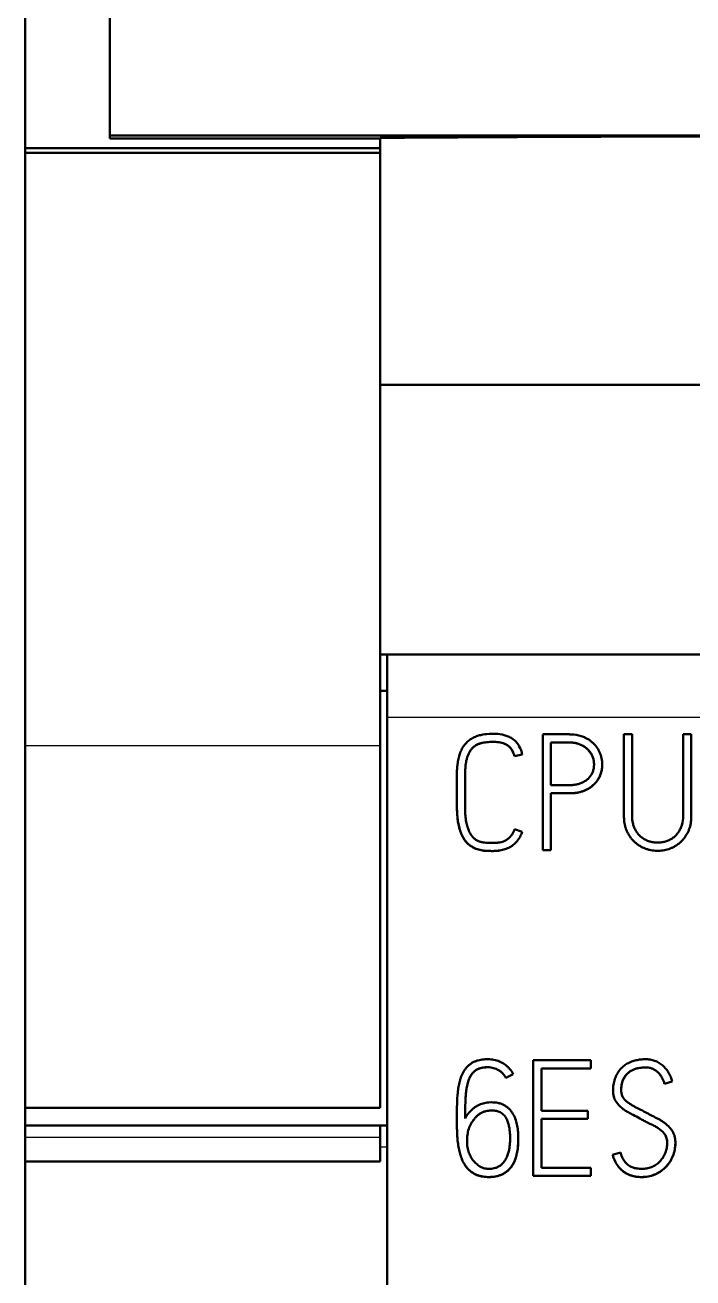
# Model space of a CAD drawing. Header units: millimetres. Extents: x 0 to 841, y 0 to 594.
# Drawn here: x 112.08 to 121.3, y 261.91 to 279.21 of the extents above; entities that cross this region are included whole.
import ezdxf

# ---------------------------------------------------------------- set-up
doc = ezdxf.new("R2010")
doc.units = ezdxf.units.MM
doc.layers.add('1', color=7, linetype='Continuous')

msp = doc.modelspace()

# ---------------------------------------------------------------- linework, layer by layer
at = {"layer": '1', "color": 7, "linetype": 'Continuous', "lineweight": 50}
for p, q in [((112.08, 277.509), (112.08, 353.192)), ((113.25, 353.192), (113.25, 277.645)), ((113.25, 277.687), (145.71, 277.687)), ((116.98, 277.645), (113.25, 277.645)), ((116.98, 277.652), (116.98, 277.645)), ((116.98, 277.645), (116.98, 277.509)), ((112.08, 277.447), (112.08, 277.509)), ((116.98, 277.509), (112.08, 277.509)), ((112.08, 269.257), (112.08, 277.447)), ((116.98, 277.447), (112.08, 277.447)), ((116.98, 277.509), (116.98, 277.447)), ((116.98, 269.257), (116.98, 277.447)), ((116.98, 274.24), (122.651, 274.24)), ((117.08, 270.516), (116.98, 270.516)), ((117.08, 270.516), (117.08, 269.647)), ((141.88, 270.516), (117.08, 270.516)), ((117.08, 270.016), (116.98, 270.016)), ((117.08, 269.647), (117.08, 260.516)), ((119.225, 269.415), (119.225, 267.815)), ((120.459, 269.418), (120.346, 269.418)), ((121.276, 269.418), (121.163, 269.418)), ((121.276, 268.29), (121.276, 269.418)), ((112.08, 264.26), (112.08, 269.257)), ((116.98, 264.26), (116.98, 269.257)), ((119.339, 268.714), (119.339, 269.302)), ((118.943, 269.138), (118.835, 269.112)), ((118.835, 269.112), (118.943, 269.138)), ((118.835, 269.112), (118.835, 269.112)), ((118.943, 269.138), (118.943, 269.138)), ((120.047, 268.998), (120.047, 268.998)), ((118.04, 268.85), (118.04, 268.85)), ((119.339, 267.815), (119.339, 268.601)), ((118.941, 268.068), (118.837, 268.106)), ((118.941, 268.068), (118.941, 268.068)), ((119.339, 267.816), (119.225, 267.816)), ((119.225, 267.816), (119.339, 267.816)), ((119.095, 264.916), (119.891, 264.916)), ((119.095, 263.32), (119.095, 264.915)), ((119.891, 264.915), (119.891, 264.802)), ((118.715, 264.672), (118.817, 264.725)), ((118.817, 264.725), (118.715, 264.672)), ((118.817, 264.725), (118.817, 264.725)), ((119.206, 264.802), (119.206, 264.217)), ((119.206, 264.802), (119.891, 264.802)), ((119.891, 264.802), (119.206, 264.802)), ((120.548, 264.807), (120.548, 264.807)), ((120.828, 264.735), (120.828, 264.735)), ((118.715, 264.672), (118.715, 264.672)), ((120.905, 264.591), (121.014, 264.623)), ((121.014, 264.623), (120.905, 264.591)), ((120.905, 264.591), (120.905, 264.591)), ((121.014, 264.623), (121.014, 264.623)), ((120.195, 264.498), (120.195, 264.498)), ((112.08, 264.016), (112.08, 264.26)), ((116.98, 264.26), (112.08, 264.26)), ((118.48, 264.332), (118.52, 264.334)), ((118.524, 264.221), (118.524, 264.221)), ((119.206, 264.217), (119.849, 264.217)), ((119.849, 264.217), (119.849, 264.106)), ((120.23, 264.356), (120.23, 264.356)), ((118.04, 264.11), (118.04, 264.11)), ((118.248, 264.058), (118.248, 264.058)), ((119.206, 264.106), (119.206, 263.431)), ((119.206, 264.106), (119.849, 264.106)), ((119.849, 264.106), (119.206, 264.106)), ((112.08, 263.847), (112.08, 264.016)), ((112.08, 264.016), (117.08, 264.016)), ((116.98, 263.847), (116.98, 264.016)), ((118.211, 263.986), (118.211, 263.986)), ((120.913, 263.885), (120.913, 263.885)), ((112.08, 263.516), (112.08, 263.847)), ((116.98, 263.516), (116.98, 263.847)), ((118.888, 263.833), (118.888, 263.833)), ((121.057, 263.77), (121.057, 263.77)), ((112.08, 255.916), (112.08, 263.516)), ((116.98, 263.516), (112.08, 263.516)), ((120.189, 263.611), (120.297, 263.642)), ((120.189, 263.611), (120.189, 263.611)), ((119.206, 263.431), (119.891, 263.431)), ((119.891, 263.431), (119.891, 263.32)), ((119.891, 263.32), (119.095, 263.32)), ((119.095, 263.32), (119.891, 263.32))]:
    msp.add_line(p, q, dxfattribs=at)
at = {"layer": '1', "color": 7, "linetype": 'Continuous', "lineweight": 25}
for p, q in [((141.88, 269.647), (117.08, 269.647)), ((116.98, 269.257), (112.08, 269.257)), ((116.98, 263.847), (112.08, 263.847)), ((117.08, 263.716), (116.98, 263.716))]:
    msp.add_line(p, q, dxfattribs=at)
at = {"layer": '1', "color": 7, "linetype": 'Continuous', "lineweight": 50}
for points, knots in [([(122.651, 277.673), (122.161, 277.673), (121.675, 277.673), (120.711, 277.671), (120.234, 277.67), (119.287, 277.666), (118.818, 277.664), (118.237, 277.661), (118.121, 277.66), (117.89, 277.659), (117.775, 277.658), (117.431, 277.656), (117.204, 277.654), (116.98, 277.652)], [0, 0, 0, 0, 0.25, 0.25, 0.5, 0.5, 0.75, 0.75, 0.8125, 0.8125, 0.875, 0.875, 1, 1, 1, 1]), ([(118.943, 269.138), (118.934, 269.177), (118.922, 269.214), (118.897, 269.258), (118.892, 269.266), (118.881, 269.283), (118.875, 269.291), (118.856, 269.314), (118.842, 269.328), (118.811, 269.353), (118.794, 269.364), (118.768, 269.378), (118.759, 269.383), (118.741, 269.39), (118.731, 269.394), (118.684, 269.41), (118.645, 269.418), (118.595, 269.422), (118.585, 269.423), (118.565, 269.424), (118.555, 269.424), (118.525, 269.424), (118.505, 269.424), (118.446, 269.42), (118.407, 269.415), (118.359, 269.403), (118.349, 269.401), (118.33, 269.395), (118.32, 269.392), (118.292, 269.381), (118.274, 269.373), (118.248, 269.358), (118.239, 269.353), (118.222, 269.342), (118.214, 269.336), (118.19, 269.318), (118.176, 269.304), (118.162, 269.289)], [0, 0, 0, 0, 0.125, 0.125, 0.15625, 0.15625, 0.1875, 0.1875, 0.25, 0.25, 0.3125, 0.3125, 0.34375, 0.34375, 0.375, 0.375, 0.5, 0.5, 0.53125, 0.53125, 0.5625, 0.5625, 0.625, 0.625, 0.75, 0.75, 0.78125, 0.78125, 0.8125, 0.8125, 0.875, 0.875, 0.90625, 0.90625, 0.9375, 0.9375, 1, 1, 1, 1]), ([(119.79, 269.379), (119.746, 269.398), (119.701, 269.408), (119.642, 269.414), (119.63, 269.415), (119.612, 269.415), (119.606, 269.415), (119.594, 269.416), (119.588, 269.416), (119.559, 269.416), (119.44, 269.416), (119.321, 269.416), (119.225, 269.416)], [0, 0, 0, 0, 0.25, 0.25, 0.3125, 0.3125, 0.34375, 0.34375, 0.375, 0.375, 0.5, 1, 1, 1, 1]), ([(120.346, 269.418), (120.346, 269.199), (120.346, 268.871), (120.346, 268.516), (120.346, 268.366), (120.346, 268.325), (120.346, 268.297), (120.346, 268.284), (120.347, 268.243), (120.349, 268.216), (120.356, 268.176), (120.359, 268.162), (120.366, 268.136), (120.37, 268.122), (120.379, 268.096), (120.384, 268.084), (120.396, 268.059), (120.409, 268.035), (120.423, 268.012), (120.439, 267.989), (120.447, 267.978), (120.465, 267.957), (120.475, 267.947), (120.494, 267.928), (120.505, 267.919), (120.526, 267.902), (120.537, 267.894), (120.56, 267.878), (120.572, 267.871), (120.608, 267.851), (120.633, 267.84), (120.673, 267.827), (120.686, 267.823), (120.713, 267.817), (120.726, 267.814), (120.767, 267.808), (120.794, 267.806), (120.836, 267.807), (120.85, 267.808), (120.877, 267.811), (120.891, 267.813), (120.931, 267.821), (120.958, 267.829), (120.997, 267.843), (121.009, 267.849), (121.034, 267.861), (121.07, 267.88), (121.103, 267.905), (121.134, 267.932), (121.143, 267.942), (121.162, 267.962), (121.179, 267.983), (121.195, 268.006), (121.209, 268.029), (121.216, 268.041), (121.229, 268.065), (121.235, 268.077), (121.245, 268.103), (121.254, 268.128), (121.261, 268.155), (121.267, 268.181), (121.269, 268.195), (121.274, 268.236), (121.276, 268.263), (121.276, 268.29)], [0, 0, 0, 0, 0.25, 0.375, 0.40625, 0.421875, 0.421875, 0.4375, 0.4375, 0.46875, 0.46875, 0.484375, 0.484375, 0.5, 0.5, 0.515625, 0.515625, 0.53125, 0.546875, 0.546875, 0.5625, 0.5625, 0.578125, 0.578125, 0.59375, 0.59375, 0.609375, 0.609375, 0.625, 0.625, 0.65625, 0.65625, 0.671875, 0.671875, 0.6875, 0.6875, 0.71875, 0.71875, 0.734375, 0.734375, 0.75, 0.75, 0.78125, 0.78125, 0.796875, 0.796875, 0.8125, 0.84375, 0.84375, 0.859375, 0.859375, 0.875, 0.890625, 0.890625, 0.90625, 0.90625, 0.921875, 0.921875, 0.9375, 0.953125, 0.953125, 0.96875, 0.96875, 1, 1, 1, 1]), ([(121.163, 269.418), (121.163, 269.135), (121.163, 268.782), (121.163, 268.411), (121.163, 268.323), (121.163, 268.296), (121.163, 268.287), (121.163, 268.27), (121.162, 268.261), (121.159, 268.217), (121.153, 268.182), (121.138, 268.141), (121.135, 268.132), (121.128, 268.116), (121.116, 268.093), (121.102, 268.07), (121.087, 268.049), (121.081, 268.042), (121.07, 268.029), (121.064, 268.022), (121.044, 268.003), (121.031, 267.992), (121.002, 267.972), (120.987, 267.963), (120.954, 267.948), (120.938, 267.942), (120.904, 267.931), (120.886, 267.927), (120.86, 267.923), (120.851, 267.922), (120.833, 267.92), (120.824, 267.92), (120.798, 267.92), (120.78, 267.921), (120.745, 267.926), (120.727, 267.929), (120.693, 267.939), (120.676, 267.944), (120.652, 267.955), (120.644, 267.959), (120.628, 267.968), (120.62, 267.972), (120.598, 267.987), (120.584, 267.998), (120.558, 268.022), (120.546, 268.035), (120.524, 268.063), (120.514, 268.078), (120.502, 268.101), (120.498, 268.109), (120.49, 268.125), (120.487, 268.133), (120.477, 268.158), (120.472, 268.175), (120.465, 268.21), (120.462, 268.227), (120.46, 268.254), (120.46, 268.263), (120.459, 268.28), (120.459, 268.289), (120.459, 268.316), (120.459, 268.405), (120.459, 268.778), (120.459, 269.134), (120.459, 269.418)], [0, 0, 0, 0, 0.25, 0.3125, 0.328125, 0.328125, 0.335938, 0.335938, 0.34375, 0.34375, 0.375, 0.375, 0.382813, 0.382813, 0.390625, 0.40625, 0.40625, 0.414063, 0.414063, 0.421875, 0.421875, 0.4375, 0.4375, 0.453125, 0.453125, 0.46875, 0.46875, 0.484375, 0.484375, 0.492188, 0.492188, 0.5, 0.5, 0.515625, 0.515625, 0.53125, 0.53125, 0.546875, 0.546875, 0.554688, 0.554688, 0.5625, 0.5625, 0.578125, 0.578125, 0.59375, 0.59375, 0.609375, 0.609375, 0.617188, 0.617188, 0.625, 0.625, 0.640625, 0.640625, 0.65625, 0.65625, 0.664063, 0.664063, 0.671875, 0.671875, 0.6875, 0.75, 1, 1, 1, 1]), ([(118.162, 269.289), (118.146, 269.271), (118.132, 269.251), (118.113, 269.22), (118.108, 269.209), (118.097, 269.187), (118.092, 269.176), (118.079, 269.142), (118.072, 269.119), (118.061, 269.072), (118.056, 269.048), (118.049, 269), (118.046, 268.976), (118.042, 268.928), (118.041, 268.904), (118.04, 268.867), (118.04, 268.855), (118.04, 268.831), (118.04, 268.795), (118.04, 268.661), (118.04, 268.54), (118.04, 268.431), (118.04, 268.419), (118.04, 268.395), (118.041, 268.383), (118.042, 268.346), (118.043, 268.322), (118.047, 268.274), (118.049, 268.25), (118.055, 268.214), (118.056, 268.202), (118.061, 268.178), (118.063, 268.166), (118.072, 268.131), (118.078, 268.108), (118.093, 268.062), (118.102, 268.039), (118.117, 268.006), (118.123, 267.995), (118.136, 267.974), (118.142, 267.964), (118.156, 267.944), (118.164, 267.935), (118.176, 267.921), (118.18, 267.916), (118.188, 267.908), (118.193, 267.903), (118.202, 267.895), (118.207, 267.891), (118.216, 267.884), (118.221, 267.88), (118.237, 267.87), (118.257, 267.857), (118.279, 267.846), (118.301, 267.836), (118.313, 267.832), (118.348, 267.821), (118.372, 267.815), (118.408, 267.81), (118.42, 267.808), (118.445, 267.807), (118.469, 267.806), (118.493, 267.805), (118.518, 267.805), (118.53, 267.804), (118.566, 267.805), (118.59, 267.806), (118.627, 267.811), (118.639, 267.813), (118.663, 267.818), (118.675, 267.82), (118.711, 267.83), (118.734, 267.839), (118.767, 267.855), (118.778, 267.861), (118.799, 267.874), (118.809, 267.881), (118.838, 267.904), (118.855, 267.921), (118.878, 267.95), (118.886, 267.96), (118.899, 267.98), (118.906, 267.991), (118.923, 268.023), (118.933, 268.045), (118.941, 268.068)], [0, 0, 0, 0, 0.03125, 0.03125, 0.046875, 0.046875, 0.0625, 0.0625, 0.09375, 0.09375, 0.125, 0.125, 0.15625, 0.15625, 0.1875, 0.1875, 0.203125, 0.203125, 0.21875, 0.25, 0.375, 0.375, 0.390625, 0.390625, 0.40625, 0.40625, 0.4375, 0.4375, 0.46875, 0.46875, 0.484375, 0.484375, 0.5, 0.5, 0.53125, 0.53125, 0.5625, 0.5625, 0.578125, 0.578125, 0.59375, 0.59375, 0.609375, 0.609375, 0.617187, 0.617187, 0.625, 0.625, 0.632812, 0.632812, 0.640625, 0.640625, 0.65625, 0.671875, 0.671875, 0.6875, 0.6875, 0.71875, 0.71875, 0.734375, 0.734375, 0.75, 0.765625, 0.765625, 0.78125, 0.78125, 0.8125, 0.8125, 0.828125, 0.828125, 0.84375, 0.84375, 0.875, 0.875, 0.890625, 0.890625, 0.90625, 0.90625, 0.9375, 0.9375, 0.953125, 0.953125, 0.96875, 0.96875, 1, 1, 1, 1]), ([(118.837, 268.106), (118.832, 268.093), (118.827, 268.08), (118.816, 268.056), (118.809, 268.044), (118.798, 268.027), (118.794, 268.021), (118.785, 268.01), (118.78, 268.005), (118.766, 267.99), (118.755, 267.981), (118.734, 267.964), (118.722, 267.956), (118.704, 267.947), (118.697, 267.944), (118.685, 267.938), (118.665, 267.931), (118.645, 267.925), (118.624, 267.922), (118.617, 267.921), (118.603, 267.919), (118.582, 267.917), (118.561, 267.916), (118.534, 267.915), (118.52, 267.915), (118.478, 267.916), (118.45, 267.918), (118.415, 267.922), (118.408, 267.922), (118.394, 267.924), (118.387, 267.925), (118.374, 267.928), (118.367, 267.93), (118.354, 267.934), (118.347, 267.936), (118.328, 267.945), (118.315, 267.952), (118.298, 267.963), (118.292, 267.967), (118.282, 267.976), (118.276, 267.981), (118.261, 267.995), (118.252, 268.006), (118.236, 268.028), (118.228, 268.04), (118.208, 268.077), (118.198, 268.102), (118.185, 268.142), (118.181, 268.155), (118.174, 268.182), (118.172, 268.196), (118.164, 268.236), (118.161, 268.264), (118.156, 268.319), (118.155, 268.346), (118.154, 268.387), (118.153, 268.401), (118.153, 268.428), (118.153, 268.442), (118.153, 268.511), (118.153, 268.621), (118.153, 268.744), (118.153, 268.813), (118.153, 268.84), (118.153, 268.854), (118.154, 268.895), (118.155, 268.923), (118.159, 268.977), (118.162, 269.005), (118.169, 269.045), (118.172, 269.058), (118.179, 269.085), (118.183, 269.098), (118.192, 269.124), (118.197, 269.136), (118.209, 269.162), (118.215, 269.174), (118.226, 269.191), (118.23, 269.197), (118.239, 269.208), (118.243, 269.213), (118.257, 269.229), (118.267, 269.238), (118.289, 269.255), (118.3, 269.263), (118.325, 269.276), (118.337, 269.282), (118.357, 269.289), (118.364, 269.291), (118.377, 269.295), (118.384, 269.296), (118.404, 269.3), (118.418, 269.303), (118.459, 269.308), (118.487, 269.31), (118.542, 269.312), (118.57, 269.311), (118.611, 269.307), (118.625, 269.305), (118.653, 269.3), (118.666, 269.297), (118.686, 269.29), (118.693, 269.288), (118.705, 269.283), (118.712, 269.28), (118.731, 269.27), (118.742, 269.263), (118.764, 269.245), (118.774, 269.235), (118.792, 269.214), (118.799, 269.202), (118.812, 269.177), (118.818, 269.165), (118.828, 269.139), (118.831, 269.125), (118.835, 269.112)], [0, 0, 0, 0, 0.015625, 0.015625, 0.03125, 0.03125, 0.039063, 0.039063, 0.046875, 0.046875, 0.0625, 0.0625, 0.078125, 0.078125, 0.085938, 0.085938, 0.09375, 0.109375, 0.109375, 0.117188, 0.117188, 0.125, 0.140625, 0.140625, 0.15625, 0.15625, 0.1875, 0.1875, 0.195313, 0.195313, 0.203125, 0.203125, 0.210938, 0.210938, 0.21875, 0.21875, 0.234375, 0.234375, 0.242188, 0.242188, 0.25, 0.25, 0.265625, 0.265625, 0.28125, 0.28125, 0.3125, 0.3125, 0.328125, 0.328125, 0.34375, 0.34375, 0.375, 0.375, 0.40625, 0.40625, 0.421875, 0.421875, 0.4375, 0.4375, 0.5, 0.5625, 0.578125, 0.578125, 0.59375, 0.59375, 0.625, 0.625, 0.65625, 0.65625, 0.671875, 0.671875, 0.6875, 0.6875, 0.703125, 0.703125, 0.71875, 0.71875, 0.726562, 0.726562, 0.734375, 0.734375, 0.75, 0.75, 0.765625, 0.765625, 0.78125, 0.78125, 0.789062, 0.789062, 0.796875, 0.796875, 0.8125, 0.8125, 0.84375, 0.84375, 0.875, 0.875, 0.890625, 0.890625, 0.90625, 0.90625, 0.914062, 0.914062, 0.921875, 0.921875, 0.9375, 0.9375, 0.953125, 0.953125, 0.96875, 0.96875, 0.984375, 0.984375, 1, 1, 1, 1]), ([(118.835, 269.112), (118.828, 269.139), (118.819, 269.164), (118.803, 269.195), (118.8, 269.201), (118.792, 269.212), (118.788, 269.218), (118.775, 269.234), (118.765, 269.244), (118.749, 269.257), (118.743, 269.261), (118.732, 269.269), (118.726, 269.273), (118.707, 269.282), (118.694, 269.288), (118.668, 269.296), (118.654, 269.3), (118.627, 269.305), (118.613, 269.307), (118.572, 269.311), (118.544, 269.312), (118.488, 269.31), (118.46, 269.308), (118.419, 269.303), (118.405, 269.3), (118.385, 269.296), (118.378, 269.295), (118.365, 269.291), (118.358, 269.289), (118.338, 269.283), (118.326, 269.277), (118.301, 269.264), (118.289, 269.256), (118.268, 269.239), (118.258, 269.23), (118.244, 269.214), (118.239, 269.209), (118.231, 269.197), (118.227, 269.192), (118.216, 269.174), (118.209, 269.162), (118.197, 269.137), (118.192, 269.124), (118.183, 269.098), (118.179, 269.085), (118.172, 269.058), (118.169, 269.045), (118.162, 269.004), (118.159, 268.976), (118.155, 268.921), (118.154, 268.894), (118.153, 268.861), (118.153, 268.855), (118.153, 268.85)], [0, 0, 0, 0, 0.075735, 0.075735, 0.094668, 0.094668, 0.113602, 0.113602, 0.151469, 0.151469, 0.170403, 0.170403, 0.189337, 0.189337, 0.227204, 0.227204, 0.265071, 0.265071, 0.302939, 0.302939, 0.378673, 0.378673, 0.454408, 0.454408, 0.492275, 0.492275, 0.511209, 0.511209, 0.530142, 0.530142, 0.56801, 0.56801, 0.605877, 0.605877, 0.643744, 0.643744, 0.662678, 0.662678, 0.681612, 0.681612, 0.719479, 0.719479, 0.757346, 0.757346, 0.795214, 0.795214, 0.833081, 0.833081, 0.908816, 0.908816, 0.98455, 0.98455, 1, 1, 1, 1]), ([(119.339, 268.601), (119.397, 268.601), (119.47, 268.601), (119.55, 268.601), (119.572, 268.601), (119.587, 268.601), (119.594, 268.601), (119.63, 268.602), (119.659, 268.604), (119.703, 268.61), (119.717, 268.613), (119.739, 268.618), (119.746, 268.62), (119.76, 268.624), (119.768, 268.626), (119.803, 268.638), (119.83, 268.65), (119.868, 268.673), (119.881, 268.681), (119.905, 268.699), (119.916, 268.709), (119.948, 268.739), (119.968, 268.762), (119.993, 268.799), (120, 268.812), (120.013, 268.838), (120.019, 268.852), (120.029, 268.88), (120.033, 268.894), (120.04, 268.923), (120.042, 268.938), (120.046, 268.967), (120.046, 268.982), (120.047, 269.011), (120.046, 269.026), (120.041, 269.07), (120.035, 269.099), (120.021, 269.141), (120.016, 269.155), (120.004, 269.182), (119.997, 269.196), (119.975, 269.234), (119.957, 269.257), (119.931, 269.284), (119.926, 269.29), (119.915, 269.3), (119.899, 269.315), (119.869, 269.337), (119.844, 269.352), (119.818, 269.366), (119.804, 269.373), (119.79, 269.379)], [0, 0, 0, 0, 0.125, 0.15625, 0.171875, 0.171875, 0.1875, 0.1875, 0.25, 0.25, 0.28125, 0.28125, 0.296875, 0.296875, 0.3125, 0.3125, 0.375, 0.375, 0.40625, 0.40625, 0.4375, 0.4375, 0.5, 0.5, 0.53125, 0.53125, 0.5625, 0.5625, 0.59375, 0.59375, 0.625, 0.625, 0.65625, 0.65625, 0.6875, 0.6875, 0.75, 0.75, 0.78125, 0.78125, 0.8125, 0.8125, 0.875, 0.875, 0.890625, 0.890625, 0.90625, 0.9375, 0.96875, 0.96875, 1, 1, 1, 1]), ([(119.339, 269.302), (119.402, 269.302), (119.481, 269.302), (119.561, 269.302), (119.584, 269.302), (119.592, 269.302), (119.608, 269.302), (119.616, 269.302), (119.64, 269.301), (119.655, 269.299), (119.679, 269.295), (119.686, 269.293), (119.702, 269.289), (119.71, 269.287), (119.732, 269.28), (119.747, 269.274), (119.775, 269.26), (119.789, 269.252), (119.809, 269.239), (119.816, 269.234), (119.828, 269.224), (119.834, 269.219), (119.851, 269.203), (119.862, 269.192), (119.881, 269.167), (119.89, 269.153), (119.905, 269.126), (119.912, 269.111), (119.922, 269.082), (119.926, 269.066), (119.931, 269.035), (119.933, 269.02), (119.933, 268.996), (119.933, 268.988), (119.932, 268.972), (119.932, 268.965), (119.928, 268.941), (119.924, 268.926), (119.917, 268.904), (119.915, 268.896), (119.908, 268.882), (119.905, 268.874), (119.894, 268.854), (119.88, 268.834), (119.865, 268.817), (119.854, 268.805), (119.848, 268.8), (119.83, 268.784), (119.817, 268.775), (119.79, 268.759), (119.776, 268.751), (119.754, 268.742), (119.747, 268.739), (119.732, 268.734), (119.724, 268.731), (119.701, 268.725), (119.686, 268.722), (119.654, 268.717), (119.638, 268.716), (119.615, 268.715), (119.607, 268.714), (119.591, 268.714), (119.583, 268.714), (119.559, 268.714), (119.481, 268.714), (119.402, 268.714), (119.339, 268.714)], [0, 0, 0, 0, 0.125, 0.15625, 0.15625, 0.171875, 0.171875, 0.1875, 0.1875, 0.21875, 0.21875, 0.234375, 0.234375, 0.25, 0.25, 0.28125, 0.28125, 0.3125, 0.3125, 0.328125, 0.328125, 0.34375, 0.34375, 0.375, 0.375, 0.40625, 0.40625, 0.4375, 0.4375, 0.46875, 0.46875, 0.5, 0.5, 0.515625, 0.515625, 0.53125, 0.53125, 0.5625, 0.5625, 0.578125, 0.578125, 0.59375, 0.59375, 0.625, 0.640625, 0.640625, 0.65625, 0.65625, 0.6875, 0.6875, 0.71875, 0.71875, 0.734375, 0.734375, 0.75, 0.75, 0.78125, 0.78125, 0.8125, 0.8125, 0.828125, 0.828125, 0.84375, 0.84375, 0.875, 1, 1, 1, 1]), ([(119.918, 269.091), (119.918, 269.094), (119.917, 269.096), (119.913, 269.106), (119.91, 269.113), (119.904, 269.128), (119.893, 269.149), (119.876, 269.175), (119.86, 269.193), (119.85, 269.204), (119.844, 269.21), (119.826, 269.226), (119.814, 269.235), (119.788, 269.253), (119.774, 269.261), (119.752, 269.271), (119.745, 269.274), (119.73, 269.28), (119.716, 269.286), (119.7, 269.29), (119.685, 269.294), (119.677, 269.295), (119.654, 269.299), (119.638, 269.301), (119.614, 269.302), (119.606, 269.302), (119.591, 269.302), (119.583, 269.302), (119.559, 269.302), (119.48, 269.302), (119.402, 269.302), (119.339, 269.302)], [0, 0, 0, 0, 0.011195, 0.011195, 0.046509, 0.046509, 0.081824, 0.152453, 0.187767, 0.187767, 0.223082, 0.223082, 0.29371, 0.29371, 0.364339, 0.364339, 0.399654, 0.399654, 0.434968, 0.470283, 0.470283, 0.505597, 0.505597, 0.576226, 0.576226, 0.611541, 0.611541, 0.646855, 0.646855, 0.717484, 1, 1, 1, 1]), ([(120.044, 268.95), (120.043, 268.945), (120.042, 268.939), (120.04, 268.927), (120.039, 268.92), (120.034, 268.898), (120.03, 268.884), (120.02, 268.856), (120.015, 268.843), (120.002, 268.816), (119.995, 268.803), (119.971, 268.766), (119.952, 268.743), (119.92, 268.713), (119.909, 268.703), (119.885, 268.685), (119.861, 268.668), (119.835, 268.654), (119.808, 268.641), (119.795, 268.636), (119.752, 268.621), (119.724, 268.614), (119.68, 268.607), (119.666, 268.605), (119.636, 268.602), (119.621, 268.602), (119.599, 268.601), (119.591, 268.601), (119.577, 268.601), (119.554, 268.601), (119.472, 268.601), (119.398, 268.601), (119.339, 268.601)], [0, 0, 0, 0, 0.018399, 0.018399, 0.043568, 0.043568, 0.093907, 0.093907, 0.144245, 0.144245, 0.194584, 0.194584, 0.295261, 0.295261, 0.345599, 0.345599, 0.395938, 0.446276, 0.446276, 0.496615, 0.496615, 0.597292, 0.597292, 0.64763, 0.64763, 0.697969, 0.697969, 0.723138, 0.723138, 0.748307, 0.798646, 1, 1, 1, 1]), ([(118.941, 268.068), (118.933, 268.045), (118.923, 268.023), (118.906, 267.991), (118.9, 267.98), (118.886, 267.96), (118.879, 267.95), (118.855, 267.921), (118.838, 267.904), (118.809, 267.881), (118.799, 267.874), (118.777, 267.861), (118.767, 267.855), (118.734, 267.839), (118.71, 267.83), (118.663, 267.817), (118.638, 267.812), (118.59, 267.806), (118.565, 267.805), (118.528, 267.804), (118.516, 267.805), (118.491, 267.805), (118.479, 267.805), (118.454, 267.806), (118.442, 267.807), (118.417, 267.809), (118.405, 267.81), (118.369, 267.816), (118.345, 267.822), (118.298, 267.837), (118.275, 267.848), (118.243, 267.866), (118.233, 267.873), (118.218, 267.883), (118.213, 267.887), (118.203, 267.895), (118.198, 267.899), (118.176, 267.919), (118.16, 267.938), (118.14, 267.968), (118.133, 267.979), (118.121, 268), (118.115, 268.011), (118.1, 268.043), (118.091, 268.066), (118.08, 268.101), (118.077, 268.113), (118.071, 268.136), (118.068, 268.148), (118.054, 268.207), (118.048, 268.255), (118.043, 268.327), (118.042, 268.351), (118.041, 268.387), (118.04, 268.399), (118.04, 268.423), (118.04, 268.435), (118.04, 268.543), (118.04, 268.664), (118.04, 268.797), (118.04, 268.833), (118.04, 268.847), (118.04, 268.848), (118.04, 268.85)], [0, 0, 0, 0, 0.039121, 0.039121, 0.058682, 0.058682, 0.078243, 0.078243, 0.117364, 0.117364, 0.136925, 0.136925, 0.156485, 0.156485, 0.195607, 0.195607, 0.234728, 0.234728, 0.273849, 0.273849, 0.29341, 0.29341, 0.312971, 0.312971, 0.332531, 0.332531, 0.352092, 0.352092, 0.391213, 0.391213, 0.430335, 0.430335, 0.449895, 0.449895, 0.459676, 0.459676, 0.469456, 0.469456, 0.508577, 0.508577, 0.528138, 0.528138, 0.547699, 0.547699, 0.58682, 0.58682, 0.606381, 0.606381, 0.625941, 0.625941, 0.704184, 0.704184, 0.743305, 0.743305, 0.762866, 0.762866, 0.782427, 0.782427, 0.938912, 0.978033, 0.997594, 0.997594, 1, 1, 1, 1]), ([(121.163, 268.29), (121.163, 268.294), (121.163, 268.298), (121.163, 268.32), (121.163, 268.408), (121.163, 268.561), (121.163, 268.697), (121.163, 268.762)], [0, 0, 0, 0, 0.024132, 0.024132, 0.136897, 0.587957, 1, 1, 1, 1]), ([(118.042, 264.31), (118.043, 264.363), (118.047, 264.416), (118.055, 264.495), (118.058, 264.522), (118.067, 264.574), (118.072, 264.6), (118.083, 264.639), (118.086, 264.651), (118.095, 264.677), (118.099, 264.69), (118.109, 264.714), (118.115, 264.726), (118.127, 264.75), (118.134, 264.762), (118.156, 264.795), (118.173, 264.816), (118.202, 264.844), (118.212, 264.852), (118.234, 264.868), (118.245, 264.876), (118.268, 264.889), (118.28, 264.895), (118.305, 264.905), (118.318, 264.91), (118.357, 264.92), (118.384, 264.925), (118.424, 264.928), (118.437, 264.929), (118.464, 264.929), (118.478, 264.929), (118.518, 264.927), (118.545, 264.923), (118.584, 264.913), (118.596, 264.91), (118.622, 264.901), (118.634, 264.895), (118.671, 264.878), (118.694, 264.864), (118.725, 264.84), (118.736, 264.831), (118.755, 264.812), (118.764, 264.802), (118.79, 264.771), (118.804, 264.749), (118.817, 264.725)], [0, 0, 0, 0, 0.125, 0.125, 0.1875, 0.1875, 0.25, 0.25, 0.28125, 0.28125, 0.3125, 0.3125, 0.34375, 0.34375, 0.375, 0.375, 0.4375, 0.4375, 0.46875, 0.46875, 0.5, 0.5, 0.53125, 0.53125, 0.5625, 0.5625, 0.625, 0.625, 0.65625, 0.65625, 0.6875, 0.6875, 0.75, 0.75, 0.78125, 0.78125, 0.8125, 0.8125, 0.875, 0.875, 0.90625, 0.90625, 0.9375, 0.9375, 1, 1, 1, 1]), ([(120.228, 264.676), (120.244, 264.716), (120.265, 264.753), (120.3, 264.795), (120.308, 264.803), (120.323, 264.818), (120.331, 264.825), (120.356, 264.846), (120.374, 264.858), (120.402, 264.874), (120.412, 264.879), (120.431, 264.888), (120.441, 264.893), (120.472, 264.904), (120.492, 264.91), (120.535, 264.92), (120.556, 264.923), (120.599, 264.928), (120.621, 264.929), (120.653, 264.929), (120.664, 264.929), (120.685, 264.927), (120.696, 264.926), (120.729, 264.921), (120.75, 264.915), (120.78, 264.904), (120.79, 264.9), (120.81, 264.891), (120.82, 264.886), (120.848, 264.869), (120.865, 264.856), (120.898, 264.828), (120.913, 264.812), (120.94, 264.778), (120.952, 264.761), (120.969, 264.733), (120.974, 264.723), (120.984, 264.704), (120.988, 264.694), (121.001, 264.664), (121.008, 264.643), (121.014, 264.623)], [0, 0, 0, 0, 0.125, 0.125, 0.15625, 0.15625, 0.1875, 0.1875, 0.25, 0.25, 0.28125, 0.28125, 0.3125, 0.3125, 0.375, 0.375, 0.4375, 0.4375, 0.5, 0.5, 0.53125, 0.53125, 0.5625, 0.5625, 0.625, 0.625, 0.65625, 0.65625, 0.6875, 0.6875, 0.75, 0.75, 0.8125, 0.8125, 0.875, 0.875, 0.90625, 0.90625, 0.9375, 0.9375, 1, 1, 1, 1]), ([(118.715, 264.672), (118.704, 264.694), (118.69, 264.715), (118.669, 264.737), (118.664, 264.742), (118.655, 264.75), (118.641, 264.762), (118.626, 264.773), (118.604, 264.785), (118.593, 264.791), (118.57, 264.8), (118.558, 264.804), (118.534, 264.811), (118.522, 264.813), (118.497, 264.817), (118.485, 264.818), (118.46, 264.818), (118.448, 264.818), (118.423, 264.817), (118.411, 264.815), (118.386, 264.811), (118.374, 264.809), (118.35, 264.802), (118.339, 264.797), (118.322, 264.789), (118.316, 264.786), (118.306, 264.78), (118.3, 264.776), (118.286, 264.765), (118.276, 264.757), (118.259, 264.74), (118.251, 264.73), (118.237, 264.71), (118.23, 264.699), (118.218, 264.678), (118.213, 264.667), (118.204, 264.644), (118.2, 264.632), (118.189, 264.597), (118.183, 264.573), (118.173, 264.526), (118.17, 264.502), (118.164, 264.453), (118.162, 264.429), (118.158, 264.355), (118.156, 264.306), (118.154, 264.208), (118.153, 264.159), (118.153, 264.11)], [0, 0, 0, 0, 0.0625, 0.0625, 0.078125, 0.078125, 0.09375, 0.125, 0.125, 0.15625, 0.15625, 0.1875, 0.1875, 0.21875, 0.21875, 0.25, 0.25, 0.28125, 0.28125, 0.3125, 0.3125, 0.34375, 0.34375, 0.375, 0.375, 0.390625, 0.390625, 0.40625, 0.40625, 0.4375, 0.4375, 0.46875, 0.46875, 0.5, 0.5, 0.53125, 0.53125, 0.5625, 0.5625, 0.625, 0.625, 0.6875, 0.6875, 0.75, 0.75, 0.875, 0.875, 1, 1, 1, 1]), ([(118.153, 264.11), (118.153, 264.159), (118.154, 264.207), (118.156, 264.304), (118.158, 264.352), (118.161, 264.413), (118.162, 264.425), (118.164, 264.449), (118.165, 264.461), (118.169, 264.497), (118.173, 264.521), (118.182, 264.569), (118.188, 264.592), (118.198, 264.628), (118.202, 264.639), (118.211, 264.663), (118.217, 264.674), (118.228, 264.696), (118.235, 264.707), (118.249, 264.727), (118.257, 264.737), (118.274, 264.755), (118.283, 264.763), (118.298, 264.775), (118.303, 264.778), (118.314, 264.785), (118.331, 264.794), (118.348, 264.801), (118.366, 264.806), (118.372, 264.808), (118.384, 264.811), (118.39, 264.812), (118.409, 264.815), (118.421, 264.816), (118.446, 264.818), (118.459, 264.818), (118.484, 264.818), (118.496, 264.817), (118.521, 264.813), (118.545, 264.808), (118.569, 264.801), (118.592, 264.791), (118.604, 264.786), (118.625, 264.773), (118.641, 264.763), (118.655, 264.751), (118.664, 264.742), (118.668, 264.738), (118.69, 264.715), (118.704, 264.694), (118.715, 264.672)], [0, 0, 0, 0, 0.125, 0.125, 0.25, 0.25, 0.28125, 0.28125, 0.3125, 0.3125, 0.375, 0.375, 0.4375, 0.4375, 0.46875, 0.46875, 0.5, 0.5, 0.53125, 0.53125, 0.5625, 0.5625, 0.59375, 0.59375, 0.609375, 0.609375, 0.625, 0.65625, 0.65625, 0.671875, 0.671875, 0.6875, 0.6875, 0.71875, 0.71875, 0.75, 0.75, 0.78125, 0.78125, 0.8125, 0.84375, 0.84375, 0.875, 0.875, 0.90625, 0.921875, 0.921875, 0.9375, 0.9375, 1, 1, 1, 1]), ([(120.548, 264.807), (120.519, 264.802), (120.491, 264.793), (120.458, 264.777), (120.452, 264.773), (120.439, 264.766), (120.433, 264.762), (120.415, 264.75), (120.404, 264.74), (120.388, 264.725), (120.383, 264.719), (120.374, 264.708), (120.365, 264.697), (120.356, 264.685), (120.349, 264.672), (120.345, 264.666), (120.338, 264.653), (120.335, 264.646), (120.329, 264.633), (120.327, 264.626), (120.32, 264.605), (120.317, 264.591), (120.312, 264.562), (120.311, 264.548), (120.309, 264.526), (120.309, 264.519), (120.309, 264.504), (120.308, 264.497), (120.309, 264.482), (120.31, 264.475), (120.312, 264.46), (120.313, 264.453), (120.319, 264.432), (120.324, 264.418), (120.335, 264.399), (120.34, 264.393), (120.348, 264.381), (120.362, 264.364), (120.378, 264.349), (120.396, 264.335), (120.402, 264.331), (120.414, 264.322), (120.432, 264.31), (120.463, 264.29), (120.489, 264.276), (120.509, 264.266), (120.516, 264.263), (120.529, 264.256), (120.562, 264.24), (120.594, 264.223), (120.633, 264.202), (120.646, 264.195), (120.672, 264.181), (120.711, 264.16), (120.751, 264.14), (120.784, 264.123), (120.79, 264.12), (120.804, 264.114), (120.823, 264.103), (120.855, 264.085), (120.886, 264.065), (120.904, 264.052), (120.916, 264.043), (120.922, 264.039), (120.951, 264.015), (120.971, 263.994), (120.999, 263.96), (121.007, 263.947), (121.019, 263.928), (121.022, 263.922), (121.029, 263.909), (121.038, 263.889), (121.044, 263.868), (121.049, 263.847), (121.051, 263.839), (121.053, 263.825), (121.054, 263.817), (121.056, 263.796), (121.057, 263.781), (121.056, 263.752), (121.056, 263.737), (121.052, 263.708), (121.05, 263.693), (121.044, 263.664), (121.041, 263.65), (121.033, 263.622), (121.028, 263.608), (121.017, 263.581), (121.011, 263.567), (120.991, 263.528), (120.976, 263.503), (120.949, 263.468), (120.939, 263.457), (120.919, 263.436), (120.908, 263.425), (120.875, 263.396), (120.851, 263.379), (120.813, 263.357), (120.8, 263.35), (120.773, 263.338), (120.759, 263.332), (120.718, 263.318), (120.689, 263.311), (120.645, 263.305), (120.631, 263.304), (120.601, 263.302), (120.586, 263.302), (120.557, 263.303), (120.542, 263.304), (120.513, 263.307), (120.498, 263.31), (120.455, 263.319), (120.427, 263.329), (120.387, 263.347), (120.374, 263.355), (120.349, 263.371), (120.337, 263.379), (120.315, 263.398), (120.304, 263.408), (120.284, 263.429), (120.274, 263.441), (120.248, 263.476), (120.233, 263.501), (120.214, 263.541), (120.208, 263.555), (120.198, 263.583), (120.193, 263.597), (120.189, 263.611)], [0, 0, 0, 0, 0.03125, 0.03125, 0.039062, 0.039062, 0.046875, 0.046875, 0.0625, 0.0625, 0.070312, 0.070312, 0.078125, 0.085937, 0.085937, 0.09375, 0.09375, 0.101562, 0.101562, 0.109375, 0.109375, 0.125, 0.125, 0.140625, 0.140625, 0.148437, 0.148437, 0.15625, 0.15625, 0.164062, 0.164062, 0.171875, 0.171875, 0.1875, 0.1875, 0.195312, 0.195312, 0.203125, 0.21875, 0.21875, 0.226562, 0.226562, 0.234375, 0.25, 0.265625, 0.265625, 0.273437, 0.273437, 0.28125, 0.3125, 0.3125, 0.328125, 0.328125, 0.34375, 0.375, 0.375, 0.382812, 0.382812, 0.390625, 0.40625, 0.421875, 0.429687, 0.429687, 0.4375, 0.4375, 0.46875, 0.46875, 0.484375, 0.484375, 0.492188, 0.492188, 0.5, 0.515625, 0.515625, 0.523438, 0.523438, 0.53125, 0.53125, 0.546875, 0.546875, 0.5625, 0.5625, 0.578125, 0.578125, 0.59375, 0.59375, 0.609375, 0.609375, 0.625, 0.625, 0.65625, 0.65625, 0.671875, 0.671875, 0.6875, 0.6875, 0.71875, 0.71875, 0.734375, 0.734375, 0.75, 0.75, 0.78125, 0.78125, 0.796875, 0.796875, 0.8125, 0.8125, 0.828125, 0.828125, 0.84375, 0.84375, 0.875, 0.875, 0.890625, 0.890625, 0.90625, 0.90625, 0.921875, 0.921875, 0.9375, 0.9375, 0.96875, 0.96875, 0.984375, 0.984375, 1, 1, 1, 1]), ([(120.309, 264.499), (120.309, 264.501), (120.309, 264.503), (120.309, 264.513), (120.309, 264.521), (120.31, 264.543), (120.312, 264.557), (120.316, 264.586), (120.319, 264.601), (120.326, 264.622), (120.328, 264.629), (120.333, 264.643), (120.336, 264.65), (120.343, 264.663), (120.347, 264.669), (120.355, 264.682), (120.359, 264.688), (120.367, 264.7), (120.372, 264.706), (120.381, 264.717), (120.396, 264.733), (120.413, 264.748), (120.431, 264.761), (120.437, 264.765), (120.45, 264.772), (120.47, 264.783), (120.49, 264.792), (120.519, 264.801), (120.533, 264.805), (120.548, 264.807)], [0, 0, 0, 0, 0.01697, 0.01697, 0.068709, 0.068709, 0.172185, 0.172185, 0.275662, 0.275662, 0.327401, 0.327401, 0.379139, 0.379139, 0.430877, 0.430877, 0.482616, 0.482616, 0.534354, 0.534354, 0.586093, 0.68957, 0.68957, 0.741308, 0.741308, 0.793046, 0.896523, 0.896523, 1, 1, 1, 1]), ([(120.828, 264.735), (120.811, 264.754), (120.791, 264.769), (120.764, 264.786), (120.758, 264.789), (120.747, 264.795), (120.741, 264.797), (120.724, 264.804), (120.711, 264.808), (120.687, 264.813), (120.674, 264.815), (120.649, 264.816), (120.636, 264.816), (120.611, 264.815), (120.598, 264.813), (120.573, 264.811), (120.561, 264.809), (120.548, 264.807)], [0, 0, 0, 0, 0.25, 0.25, 0.3125, 0.3125, 0.375, 0.375, 0.5, 0.5, 0.625, 0.625, 0.75, 0.75, 0.875, 0.875, 1, 1, 1, 1]), ([(120.548, 264.807), (120.561, 264.809), (120.573, 264.811), (120.599, 264.813), (120.611, 264.815), (120.637, 264.816), (120.649, 264.816), (120.675, 264.814), (120.687, 264.813), (120.706, 264.809), (120.712, 264.808), (120.724, 264.804), (120.73, 264.802), (120.748, 264.795), (120.759, 264.789), (120.78, 264.776), (120.79, 264.769), (120.81, 264.753), (120.819, 264.744), (120.828, 264.735)], [0, 0, 0, 0, 0.125, 0.125, 0.25, 0.25, 0.375, 0.375, 0.5, 0.5, 0.5625, 0.5625, 0.625, 0.625, 0.75, 0.75, 0.875, 0.875, 1, 1, 1, 1]), ([(120.905, 264.591), (120.902, 264.605), (120.897, 264.618), (120.889, 264.637), (120.886, 264.643), (120.881, 264.655), (120.878, 264.661), (120.868, 264.68), (120.861, 264.691), (120.846, 264.714), (120.837, 264.725), (120.828, 264.735)], [0, 0, 0, 0, 0.25, 0.25, 0.375, 0.375, 0.5, 0.5, 0.75, 0.75, 1, 1, 1, 1]), ([(120.828, 264.735), (120.846, 264.714), (120.862, 264.692), (120.878, 264.661), (120.881, 264.655), (120.886, 264.643), (120.889, 264.636), (120.897, 264.618), (120.902, 264.605), (120.905, 264.591)], [0, 0, 0, 0, 0.5, 0.5, 0.625, 0.625, 0.75, 0.75, 1, 1, 1, 1]), ([(120.23, 264.356), (120.215, 264.38), (120.207, 264.406), (120.2, 264.44), (120.199, 264.447), (120.197, 264.461), (120.197, 264.467), (120.195, 264.488), (120.195, 264.502), (120.196, 264.529), (120.197, 264.543), (120.2, 264.57), (120.202, 264.583), (120.21, 264.624), (120.217, 264.65), (120.228, 264.676)], [0, 0, 0, 0, 0.25, 0.25, 0.3125, 0.3125, 0.375, 0.375, 0.5, 0.5, 0.625, 0.625, 0.75, 0.75, 1, 1, 1, 1]), ([(120.195, 264.499), (120.195, 264.491), (120.196, 264.482), (120.197, 264.461), (120.199, 264.447), (120.203, 264.427), (120.204, 264.42), (120.208, 264.407), (120.21, 264.4), (120.217, 264.381), (120.223, 264.368), (120.23, 264.356)], [0, 0, 0, 0, 0.164665, 0.164665, 0.44311, 0.44311, 0.582333, 0.582333, 0.721555, 0.721555, 1, 1, 1, 1]), ([(118.52, 264.334), (118.548, 264.334), (118.576, 264.332), (118.618, 264.323), (118.632, 264.32), (118.659, 264.311), (118.685, 264.3), (118.71, 264.285), (118.727, 264.273), (118.733, 264.269), (118.744, 264.26), (118.749, 264.255), (118.765, 264.241), (118.774, 264.23), (118.792, 264.209), (118.801, 264.197), (118.823, 264.161), (118.836, 264.136), (118.856, 264.083), (118.863, 264.056), (118.875, 264.001), (118.879, 263.973), (118.885, 263.917), (118.887, 263.89), (118.888, 263.833), (118.888, 263.805), (118.886, 263.749), (118.883, 263.721), (118.876, 263.666), (118.872, 263.639), (118.862, 263.598), (118.858, 263.584), (118.85, 263.557), (118.845, 263.544), (118.829, 263.504), (118.816, 263.479), (118.796, 263.45), (118.792, 263.444), (118.783, 263.433), (118.778, 263.427), (118.764, 263.411), (118.744, 263.391), (118.722, 263.374), (118.699, 263.358), (118.686, 263.35), (118.648, 263.331), (118.621, 263.321), (118.579, 263.311), (118.565, 263.309), (118.537, 263.305), (118.523, 263.304), (118.494, 263.302), (118.48, 263.302), (118.452, 263.303), (118.438, 263.304), (118.409, 263.307), (118.395, 263.309), (118.367, 263.314), (118.353, 263.318), (118.326, 263.326), (118.313, 263.331), (118.294, 263.341), (118.287, 263.344), (118.275, 263.351), (118.269, 263.355), (118.238, 263.374), (118.216, 263.391), (118.186, 263.422), (118.177, 263.433), (118.16, 263.456), (118.152, 263.468), (118.137, 263.492), (118.13, 263.505), (118.117, 263.53), (118.112, 263.543), (118.101, 263.57), (118.097, 263.583), (118.088, 263.61), (118.084, 263.623), (118.074, 263.664), (118.068, 263.692), (118.058, 263.748), (118.054, 263.776), (118.048, 263.832), (118.045, 263.874), (118.043, 263.916), (118.042, 263.944), (118.042, 263.958), (118.04, 264.029), (118.04, 264.085), (118.04, 264.197), (118.041, 264.254), (118.042, 264.31)], [0, 0, 0, 0, 0.03125, 0.03125, 0.046875, 0.046875, 0.0625, 0.078125, 0.078125, 0.085937, 0.085937, 0.09375, 0.09375, 0.109375, 0.109375, 0.125, 0.125, 0.15625, 0.15625, 0.1875, 0.1875, 0.21875, 0.21875, 0.25, 0.25, 0.28125, 0.28125, 0.3125, 0.3125, 0.34375, 0.34375, 0.359375, 0.359375, 0.375, 0.375, 0.40625, 0.40625, 0.414062, 0.414062, 0.421875, 0.421875, 0.4375, 0.453125, 0.453125, 0.46875, 0.46875, 0.5, 0.5, 0.515625, 0.515625, 0.53125, 0.53125, 0.546875, 0.546875, 0.5625, 0.5625, 0.578125, 0.578125, 0.59375, 0.59375, 0.609375, 0.609375, 0.617187, 0.617187, 0.625, 0.625, 0.65625, 0.65625, 0.671875, 0.671875, 0.6875, 0.6875, 0.703125, 0.703125, 0.71875, 0.71875, 0.734375, 0.734375, 0.75, 0.75, 0.78125, 0.78125, 0.8125, 0.8125, 0.84375, 0.859375, 0.859375, 0.875, 0.875, 0.9375, 0.9375, 1, 1, 1, 1]), ([(118.211, 264.195), (118.228, 264.214), (118.246, 264.233), (118.276, 264.257), (118.287, 264.265), (118.308, 264.279), (118.33, 264.292), (118.354, 264.303), (118.378, 264.312), (118.391, 264.316), (118.428, 264.326), (118.454, 264.33), (118.48, 264.332)], [0, 0, 0, 0, 0.25, 0.25, 0.375, 0.375, 0.5, 0.625, 0.625, 0.75, 0.75, 1, 1, 1, 1]), ([(118.524, 264.221), (118.517, 264.221), (118.506, 264.22), (118.496, 264.219), (118.489, 264.219), (118.485, 264.219), (118.468, 264.217), (118.44, 264.213), (118.414, 264.205), (118.394, 264.197), (118.388, 264.194), (118.375, 264.187), (118.357, 264.177), (118.34, 264.164), (118.318, 264.146), (118.308, 264.136), (118.294, 264.12), (118.29, 264.115), (118.281, 264.104), (118.268, 264.087), (118.255, 264.07), (118.248, 264.058)], [0, 0, 0, 0, 0.0625, 0.09375, 0.09375, 0.125, 0.125, 0.25, 0.375, 0.375, 0.4375, 0.4375, 0.5, 0.625, 0.625, 0.75, 0.75, 0.8125, 0.8125, 0.875, 1, 1, 1, 1]), ([(118.248, 264.058), (118.255, 264.07), (118.263, 264.081), (118.28, 264.103), (118.289, 264.114), (118.307, 264.135), (118.317, 264.145), (118.339, 264.164), (118.35, 264.172), (118.374, 264.187), (118.386, 264.193), (118.412, 264.204), (118.426, 264.209), (118.453, 264.215), (118.467, 264.217), (118.485, 264.219), (118.488, 264.219), (118.496, 264.219), (118.506, 264.22), (118.517, 264.221), (118.524, 264.221)], [0, 0, 0, 0, 0.125, 0.125, 0.25, 0.25, 0.375, 0.375, 0.5, 0.5, 0.625, 0.625, 0.75, 0.75, 0.875, 0.875, 0.90625, 0.90625, 0.9375, 1, 1, 1, 1]), ([(118.64, 263.461), (118.655, 263.473), (118.676, 263.493), (118.694, 263.517), (118.705, 263.533), (118.711, 263.541), (118.72, 263.558), (118.725, 263.567), (118.733, 263.584), (118.744, 263.611), (118.752, 263.639), (118.759, 263.668), (118.761, 263.677), (118.765, 263.697), (118.766, 263.706), (118.769, 263.735), (118.771, 263.754), (118.774, 263.793), (118.775, 263.812), (118.775, 263.851), (118.774, 263.87), (118.773, 263.909), (118.771, 263.928), (118.766, 263.967), (118.763, 263.986), (118.756, 264.024), (118.751, 264.043), (118.738, 264.08), (118.73, 264.098), (118.716, 264.123), (118.71, 264.132), (118.699, 264.147), (118.692, 264.155), (118.679, 264.169), (118.671, 264.175), (118.656, 264.187), (118.647, 264.192), (118.621, 264.206), (118.602, 264.212), (118.563, 264.22), (118.544, 264.221), (118.524, 264.221)], [0, 0, 0, 0, 0.0625, 0.09375, 0.09375, 0.125, 0.125, 0.15625, 0.15625, 0.1875, 0.25, 0.25, 0.28125, 0.28125, 0.3125, 0.3125, 0.375, 0.375, 0.4375, 0.4375, 0.5, 0.5, 0.5625, 0.5625, 0.625, 0.625, 0.6875, 0.6875, 0.75, 0.75, 0.78125, 0.78125, 0.8125, 0.8125, 0.84375, 0.84375, 0.875, 0.875, 0.9375, 0.9375, 1, 1, 1, 1]), ([(118.524, 264.221), (118.544, 264.221), (118.563, 264.22), (118.587, 264.215), (118.592, 264.214), (118.597, 264.212)], [0, 0, 0, 0, 0.799201, 0.799201, 1, 1, 1, 1]), ([(120.913, 263.885), (120.894, 263.914), (120.87, 263.939), (120.835, 263.965), (120.828, 263.97), (120.813, 263.98), (120.791, 263.994), (120.768, 264.007), (120.744, 264.019), (120.736, 264.023), (120.721, 264.03), (120.713, 264.034), (120.689, 264.045), (120.657, 264.061), (120.626, 264.077), (120.595, 264.094), (120.58, 264.102), (120.534, 264.128), (120.503, 264.144), (120.464, 264.165), (120.456, 264.169), (120.44, 264.177), (120.433, 264.181), (120.41, 264.193), (120.379, 264.211), (120.35, 264.231), (120.322, 264.252), (120.308, 264.263), (120.27, 264.299), (120.248, 264.326), (120.23, 264.356)], [0, 0, 0, 0, 0.125, 0.125, 0.15625, 0.15625, 0.1875, 0.25, 0.25, 0.28125, 0.28125, 0.3125, 0.3125, 0.375, 0.4375, 0.4375, 0.5, 0.5, 0.625, 0.625, 0.65625, 0.65625, 0.6875, 0.6875, 0.75, 0.8125, 0.8125, 0.875, 0.875, 1, 1, 1, 1]), ([(118.04, 264.11), (118.04, 264.064), (118.041, 264.018), (118.042, 263.958), (118.042, 263.944), (118.043, 263.916), (118.044, 263.901), (118.046, 263.859), (118.048, 263.831), (118.054, 263.775), (118.058, 263.747), (118.068, 263.691), (118.074, 263.664), (118.085, 263.623), (118.089, 263.609), (118.097, 263.582), (118.102, 263.569), (118.117, 263.53), (118.129, 263.505), (118.151, 263.469), (118.159, 263.457), (118.176, 263.434), (118.185, 263.423), (118.205, 263.403), (118.215, 263.393), (118.237, 263.375), (118.249, 263.367), (118.273, 263.352), (118.285, 263.345), (118.311, 263.332), (118.324, 263.327), (118.351, 263.318), (118.365, 263.315), (118.393, 263.309), (118.407, 263.307), (118.435, 263.304), (118.45, 263.303), (118.478, 263.302), (118.492, 263.302), (118.521, 263.303), (118.535, 263.305), (118.563, 263.308), (118.591, 263.313), (118.618, 263.321), (118.645, 263.331), (118.659, 263.336), (118.697, 263.355), (118.72, 263.371), (118.752, 263.399), (118.762, 263.409), (118.781, 263.43), (118.79, 263.442), (118.806, 263.465), (118.814, 263.477), (118.827, 263.502), (118.833, 263.515), (118.849, 263.554), (118.858, 263.581), (118.868, 263.622), (118.871, 263.636), (118.876, 263.664), (118.878, 263.678), (118.883, 263.72), (118.885, 263.748), (118.888, 263.794), (118.888, 263.813), (118.888, 263.832)], [0, 0, 0, 0, 0.076732, 0.076732, 0.10019, 0.10019, 0.123648, 0.123648, 0.170565, 0.170565, 0.217481, 0.217481, 0.264397, 0.264397, 0.287856, 0.287856, 0.311314, 0.311314, 0.35823, 0.35823, 0.381689, 0.381689, 0.405147, 0.405147, 0.428605, 0.428605, 0.452063, 0.452063, 0.475521, 0.475521, 0.49898, 0.49898, 0.522438, 0.522438, 0.545896, 0.545896, 0.569354, 0.569354, 0.592812, 0.592812, 0.616271, 0.616271, 0.639729, 0.663187, 0.663187, 0.686645, 0.686645, 0.733562, 0.733562, 0.75702, 0.75702, 0.780478, 0.780478, 0.803936, 0.803936, 0.827394, 0.827394, 0.874311, 0.874311, 0.897769, 0.897769, 0.921227, 0.921227, 0.968144, 0.968144, 1, 1, 1, 1]), ([(118.153, 264.11), (118.161, 264.125), (118.169, 264.14), (118.189, 264.169), (118.199, 264.182), (118.211, 264.195)], [0, 0, 0, 0, 0.5, 0.5, 1, 1, 1, 1]), ([(118.211, 263.986), (118.201, 263.959), (118.194, 263.932), (118.187, 263.89), (118.185, 263.876), (118.182, 263.848), (118.181, 263.834), (118.18, 263.805), (118.18, 263.791), (118.18, 263.763), (118.181, 263.749), (118.186, 263.707), (118.192, 263.68), (118.201, 263.653)], [0, 0, 0, 0, 0.25, 0.25, 0.375, 0.375, 0.5, 0.5, 0.625, 0.625, 0.75, 0.75, 1, 1, 1, 1]), ([(118.18, 263.777), (118.18, 263.777), (118.18, 263.778), (118.18, 263.792), (118.18, 263.806), (118.182, 263.848), (118.185, 263.877), (118.194, 263.932), (118.201, 263.959), (118.211, 263.986)], [0, 0, 0, 0, 0.002991, 0.002991, 0.202393, 0.202393, 0.601196, 0.601196, 1, 1, 1, 1]), ([(120.297, 263.642), (120.303, 263.62), (120.311, 263.599), (120.329, 263.558), (120.34, 263.539), (120.368, 263.502), (120.383, 263.486), (120.41, 263.465), (120.42, 263.459), (120.439, 263.447), (120.449, 263.443), (120.47, 263.434), (120.481, 263.43), (120.503, 263.424), (120.514, 263.422), (120.547, 263.417), (120.57, 263.415), (120.604, 263.415), (120.615, 263.416), (120.638, 263.418), (120.649, 263.419), (120.682, 263.425), (120.704, 263.43), (120.731, 263.441), (120.736, 263.443), (120.746, 263.448), (120.751, 263.451), (120.766, 263.459), (120.785, 263.47), (120.804, 263.484), (120.821, 263.498), (120.83, 263.505), (120.854, 263.529), (120.868, 263.547), (120.887, 263.574), (120.893, 263.584), (120.903, 263.604), (120.908, 263.614), (120.917, 263.635), (120.921, 263.645), (120.928, 263.667), (120.93, 263.678), (120.936, 263.699), (120.938, 263.711), (120.941, 263.733), (120.942, 263.744), (120.944, 263.766), (120.944, 263.777), (120.942, 263.8), (120.941, 263.811), (120.936, 263.833), (120.933, 263.844), (120.925, 263.865), (120.92, 263.875), (120.913, 263.885)], [0, 0, 0, 0, 0.0625, 0.0625, 0.125, 0.125, 0.1875, 0.1875, 0.21875, 0.21875, 0.25, 0.25, 0.28125, 0.28125, 0.3125, 0.3125, 0.375, 0.375, 0.40625, 0.40625, 0.4375, 0.4375, 0.5, 0.5, 0.515625, 0.515625, 0.53125, 0.53125, 0.5625, 0.59375, 0.59375, 0.625, 0.625, 0.6875, 0.6875, 0.71875, 0.71875, 0.75, 0.75, 0.78125, 0.78125, 0.8125, 0.8125, 0.84375, 0.84375, 0.875, 0.875, 0.90625, 0.90625, 0.9375, 0.9375, 0.96875, 0.96875, 1, 1, 1, 1]), ([(120.189, 263.611), (120.197, 263.583), (120.207, 263.555), (120.232, 263.503), (120.247, 263.477), (120.282, 263.43), (120.302, 263.408), (120.33, 263.385), (120.336, 263.38), (120.348, 263.372), (120.354, 263.367), (120.373, 263.355), (120.399, 263.341), (120.426, 263.33), (120.454, 263.32), (120.468, 263.316), (120.511, 263.307), (120.54, 263.304), (120.584, 263.302), (120.599, 263.302), (120.629, 263.303), (120.644, 263.305), (120.687, 263.311), (120.716, 263.317), (120.757, 263.331), (120.771, 263.337), (120.798, 263.349), (120.837, 263.37), (120.873, 263.395), (120.907, 263.424), (120.918, 263.434), (120.938, 263.456), (120.947, 263.467), (120.965, 263.49), (120.974, 263.502), (120.989, 263.526), (120.997, 263.539), (121.017, 263.579), (121.028, 263.606), (121.04, 263.648), (121.044, 263.662), (121.05, 263.691), (121.052, 263.706), (121.055, 263.735), (121.056, 263.749), (121.057, 263.766), (121.057, 263.768), (121.057, 263.77)], [0, 0, 0, 0, 0.068611, 0.068611, 0.137221, 0.137221, 0.205832, 0.205832, 0.222985, 0.222985, 0.240137, 0.240137, 0.274443, 0.308748, 0.308748, 0.343053, 0.343053, 0.411664, 0.411664, 0.445969, 0.445969, 0.480274, 0.480274, 0.548885, 0.548885, 0.58319, 0.58319, 0.617496, 0.686106, 0.686106, 0.720412, 0.720412, 0.754717, 0.754717, 0.789022, 0.789022, 0.823328, 0.823328, 0.891938, 0.891938, 0.926244, 0.926244, 0.960549, 0.960549, 0.994854, 0.994854, 1, 1, 1, 1]), ([(120.94, 263.812), (120.941, 263.804), (120.942, 263.797), (120.943, 263.783), (120.943, 263.777), (120.943, 263.77)], [0, 0, 0, 0, 0.545346, 0.545346, 1, 1, 1, 1]), ([(118.201, 263.653), (118.208, 263.632), (118.216, 263.612), (118.236, 263.574), (118.248, 263.555), (118.275, 263.52), (118.289, 263.504), (118.322, 263.475), (118.339, 263.461), (118.357, 263.45)], [0, 0, 0, 0, 0.25, 0.25, 0.5, 0.5, 0.75, 0.75, 1, 1, 1, 1]), ([(118.357, 263.45), (118.379, 263.437), (118.402, 263.427), (118.432, 263.42), (118.438, 263.419), (118.451, 263.417), (118.457, 263.417), (118.475, 263.415), (118.488, 263.416), (118.512, 263.417), (118.525, 263.418), (118.549, 263.421), (118.562, 263.424), (118.579, 263.429), (118.585, 263.431), (118.597, 263.436), (118.602, 263.438), (118.619, 263.447), (118.63, 263.453), (118.64, 263.461)], [0, 0, 0, 0, 0.25, 0.25, 0.3125, 0.3125, 0.375, 0.375, 0.5, 0.5, 0.625, 0.625, 0.75, 0.75, 0.8125, 0.8125, 0.875, 0.875, 1, 1, 1, 1])]:
    msp.add_open_spline(points, degree=3, knots=knots, dxfattribs=at)
for points in [[(118.248, 264.058), (118.233, 264.035), (118.221, 264.011), (118.211, 263.986)], [(118.211, 263.986), (118.221, 264.011), (118.233, 264.035), (118.248, 264.058)], [(120.913, 263.885), (120.923, 263.871), (120.929, 263.856), (120.934, 263.84)]]:
    msp.add_open_spline(points, degree=3, dxfattribs=at)

doc.saveas('drawing.dxf')
